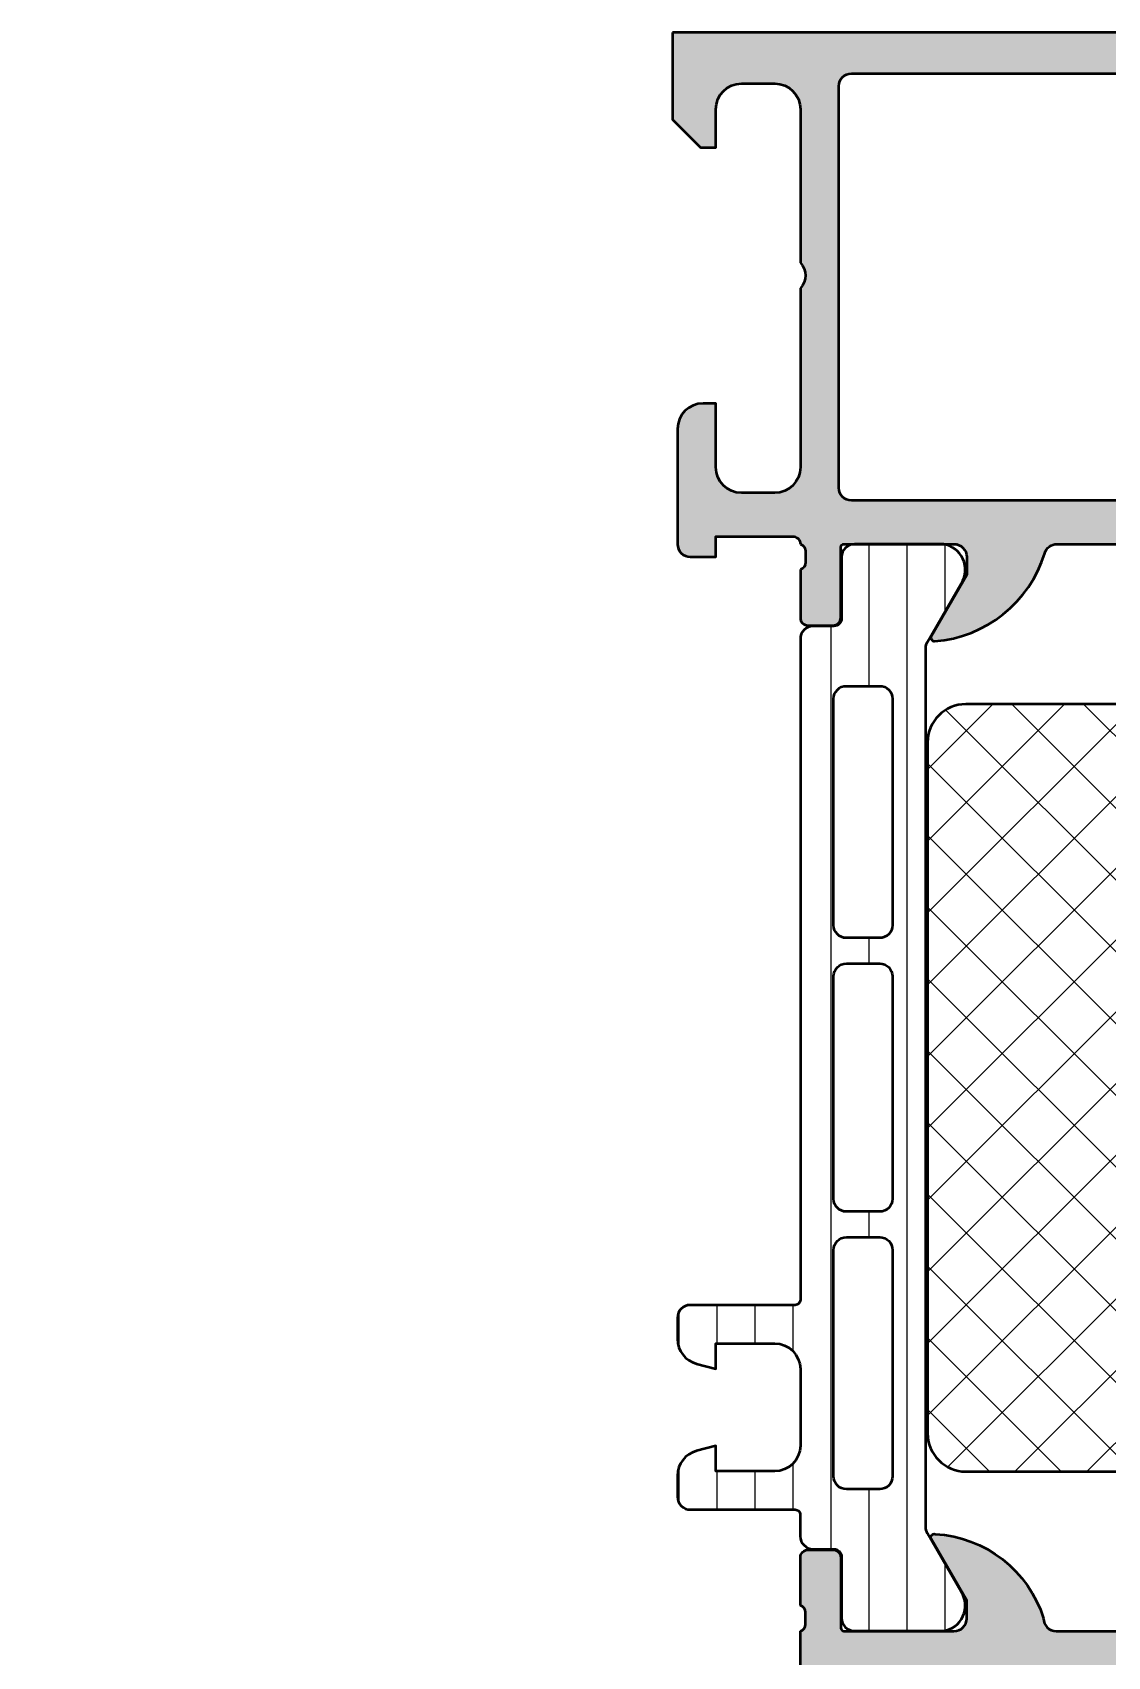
# Model space of a CAD drawing. Extents: x 0 to 84, y -25 to 75.
# Drawn here: x 0 to 42, y 11.5 to 75 of the extents above; entities that cross this region are included whole.
import ezdxf

# ---------------------------------------------------------------- set-up
doc = ezdxf.new("R2010")
doc.units = 0
for name, color, linetype, lineweight in [('0S-Alu contour', 7, 'Continuous', 50), ('0S-Alu hatch', 252, 'Continuous', 25), ('0S-Plastic contour', 254, 'Continuous', 50), ('0S-Plastic hatch', 253, 'Continuous', 25), ('0S-PT contour', 91, 'Continuous', 50), ('0S-PT hatch', 103, 'Continuous', 25)]:
    doc.layers.add(name, color=color, linetype=linetype, lineweight=lineweight)

# ---------------------------------------------------------------- blocks, each defined once
blk = doc.blocks.new('346300__7FA62958_D524_4374_A37F_50BD3472E245_')
at = {"layer": '0S-Alu hatch'}
h = blk.add_hatch(color=256, dxfattribs=at)
edge = h.paths.add_edge_path()
edge.add_line((25, 1.599998474121093), (31.05703544616698, 1.946113586425781))
edge.add_arc((31.00000742106394, 2.944476820800796), 0.999990671655936, 273.2692693520097, 360.0006706298243)
edge.add_line((31.99999809265138, 2.944488525390108), (31.99999809265137, 10.09999847412109))
edge.add_arc((31.50000096528315, 10.10000134675287), 0.499997127376477, 359.9996708184944, 450.0003291812448)
edge.add_line((31.49999809265137, 10.59999847412109), (30.49999809265139, 10.59999847412109))
edge.add_ellipse((30.49999522001959, 11.0999956014893), major_axis=(-0.4999971273764646, 0), ratio=1, start_angle=-0.0003291815056059022, end_angle=90.00032918124731, ccw=False)
edge.add_line((29.99999809265137, 11.09999847412336), (29.99999809265137, 12.50000000000001))
edge.add_arc((29.92116164610833, 12.76752059199312), 0.2788950563274307, 286.4198764194924, 361.1645893740976)
edge.add_line((30.19999909265138, 12.7731889999915), (30.19999909265138, 13.2267829999915))
edge.add_arc((29.92113099700821, 13.23244365946856), 0.2789255417371494, 358.8371299271131, 433.575405444645)
edge.add_line((29.99999809265137, 13.4999869999915), (29.99999809265137, 15.37999800000001))
edge.add_ellipse((30.29999809265138, 15.37999800000001), major_axis=(-0.3000000000000007, 0), ratio=1, start_angle=270.0000000000007, end_angle=360, ccw=False)
edge.add_line((30.29999809265137, 15.67999800000001), (31.27997241169416, 15.67999800000001))
edge.add_ellipse((31.27997241169416, 15.37999800000001), major_axis=(-0.3000000000000043, 0), ratio=1, start_angle=180, end_angle=270, ccw=False)
edge.add_line((31.57997241169417, 15.37999800000001), (31.57997241169417, 12.61986284450358))
edge.add_arc((31.69997241169417, 12.61986284450359), 0.1200000000000091, 180, 270.0000993483013)
edge.add_line((31.69997261976877, 12.49986284450376), (35.99984741210938, 12.49987030029297))
edge.add_arc((35.99986029436304, 12.99985741790094), 0.499987117773931, 269.9985237644352, 360.0006019649143)
edge.add_line((36.49984741210938, 12.99986267090046), (36.49984741210938, 13.69986724853515))
edge.add_line((36.49984741210938, 13.69986724853515), (35.11160278320312, 16.10438537597656))
edge.add_ellipse((35.23253766433647, 16.16472934732132), major_axis=(-0.1351541355356715, 0), ratio=1, start_angle=-106.38370332377059, end_angle=26.5182348814929, ccw=False)
edge.add_ellipse((35.02192772587187, 11.61332741080377), major_axis=(-4.687671692939543, 0), ratio=1, start_angle=197.2046143177187, end_angle=266.95839869546677, ccw=False)
edge.add_arc((39.99984759975036, 12.99987048793393), 0.5000001876409959, 180.000021497471, 269.999978497935)
edge.add_line((39.99984741210937, 12.49987030029297), (44.0001335144043, 12.49987030029297))
edge.add_arc((44.00013332676331, 12.99987048793396), 0.5000001876410348, 270.0000215020649, 360.0000214974711)
edge.add_ellipse((49.07906077526134, 11.48366365878595), major_axis=(-4.823428093986504, 0), ratio=1, start_angle=274.15808847051466, end_angle=341.67889218875473, ccw=False)
edge.add_ellipse((48.76452811374478, 16.1622890737008), major_axis=(-0.1367174752311608, 0), ratio=1, start_angle=154.9424651420083, end_angle=284.92300330027024, ccw=False)
edge.add_line((48.88837814331055, 16.10438537597656), (47.50013351440429, 13.69986724853517))
edge.add_line((47.50013351440429, 13.69986724853517), (47.5001335144043, 12.99986267089843))
edge.add_arc((48.00012063215064, 12.99985741790094), 0.4999871177739308, 179.9993980350857, 270.0014762355656)
edge.add_line((48.0001335144043, 12.49987030029297), (52.30000639939619, 12.49986284450383))
edge.add_arc((52.30000660747087, 12.61986284450365), 0.1199999999999974, 269.9999006516546, 360)
edge.add_line((52.42000660747088, 12.61986284450365), (52.42000660747088, 15.37999800000001))
edge.add_ellipse((52.72000660747087, 15.37999800000003), major_axis=(-0.29999999999999, 0), ratio=1, start_angle=269.99999999999864, end_angle=360, ccw=False)
edge.add_line((52.72000660747088, 15.67999800000002), (53.69998092651367, 15.67999800000002))
edge.add_ellipse((53.69998092651368, 15.37999800000002), major_axis=(-0.2999999999999971, 0), ratio=1, start_angle=180, end_angle=270.00000000000136, ccw=False)
edge.add_line((53.99998092651367, 15.37999800000002), (53.99998092651367, 13.49998699999152))
edge.add_arc((54.07884802215684, 13.23244365946858), 0.2789255417371506, 106.4245945553548, 181.1628700728874)
edge.add_line((53.79997992651367, 13.22678299999151), (53.79997992651366, 12.7731889999915))
edge.add_arc((54.0788173730567, 12.76752059199313), 0.278895056327427, 178.835410625904, 253.5801235805105)
edge.add_line((53.99998092651367, 12.50000000000001), (53.99998092651367, 11.09999847412109))
edge.add_ellipse((53.49998379914547, 11.0999956014893), major_axis=(-0.4999971273764557, 0), ratio=1, start_angle=89.99967081875269, end_angle=180.0003291815056, ccw=False)
edge.add_line((53.49998092651367, 10.59999847412109), (52.49998092651368, 10.59999847412109))
edge.add_arc((52.49997805388187, 10.10000134675289), 0.4999971273764486, 89.9996708187519, 180.0003291815056)
edge.add_line((51.99998092651368, 10.09999847411884), (51.99998092651366, 2.944488525390646))
edge.add_arc((52.99997159810111, 2.944476820800799), 0.999990671655942, 179.9993293701756, 266.73073064799)
edge.add_line((52.94294357299805, 1.946113586425781), (58.99997711181643, 1.599998474121093))
edge.add_line((58.99997711181643, 1.599998474121093), (74.89997863769533, 1.599998474121097))
edge.add_arc((74.89998227705198, 2.099994834764453), 0.4999963606565962, 269.9995829574122, 360.0004170428646)
edge.add_line((75.39997863769533, 2.099998474123518), (75.39997863769531, 3.300003051757812))
edge.add_arc((74.89997589682771, 3.300000310890211), 0.5000027408751132, 0.0003140784807261, 89.99968592143028)
edge.add_line((74.89997863769531, 3.800003051757812), (74.39997863769534, 3.800003051757808))
edge.add_ellipse((74.39996575611913, 4.299990170181622), major_axis=(-0.4999871185897532, 0), ratio=1, start_angle=-0.0014761578452748836, end_angle=90.00147615793088, ccw=False)
edge.add_line((73.89997863769531, 4.300003051757101), (73.89997863769533, 4.499999999999982))
edge.add_ellipse((74.39996483771063, 4.500013799984698), major_axis=(-0.499986200205745, 0), ratio=1, start_angle=-90.00158140540441, end_angle=0.0015814054485190354, ccw=False)
edge.add_line((74.3999786376953, 5), (77.19999694824219, 4.999999999999996))
edge.add_ellipse((77.19994821246819, 4.499951264226001), major_axis=(-0.5000487381489394, 0), ratio=1, start_angle=180.005584163955, end_angle=269.9944158359916, ccw=False)
edge.add_line((77.69999694824217, 4.499999999999544), (77.69999694824217, 4))
edge.add_line((77.69999694824217, 4), (76.69999694824219, 4))
edge.add_line((76.69999694824219, 4), (76.6999969482422, 2.300003051757801))
edge.add_arc((77.69994969853455, 2.299955803026453), 0.9999527514086292, 179.9972927193079, 270.0009587257016)
edge.add_line((77.69996643066406, 1.300003051757812), (81.69999694824217, 1.300003051757816))
edge.add_arc((81.6999537697426, 2.300046230257383), 1.000043179431718, 270.0024738389727, 359.9975261609889)
edge.add_line((82.69999694824219, 2.300003051757146), (82.69999694824219, 4))
edge.add_line((82.69999694824219, 4), (81.69999694824217, 4))
edge.add_line((81.69999694824217, 4), (81.69999694824217, 4.499999999999978))
edge.add_ellipse((82.19994617572739, 4.500050770347193), major_axis=(-0.4999492300631073, 0), ratio=1, start_angle=-90.0023212804777, end_angle=0.0058184440998161335, ccw=False)
edge.add_line((82.19996643066409, 5), (83.49998474121092, 4.999999999999996))
edge.add_ellipse((83.49998838056759, 4.500003639356643), major_axis=(-0.4999963606565979, 0), ratio=1, start_angle=179.9995829571355, end_angle=270.0004170425878, ccw=False)
edge.add_line((83.99998474121094, 4.499999999997579), (83.99998474121094, 0.5))
edge.add_ellipse((83.49998838056759, 0.4999963606433561), major_axis=(-0.4999963606565962, 0), ratio=1, start_angle=89.9995829574122, end_angle=180.0004170428646, ccw=False)
edge.add_line((83.49998474121092, 1e-16), (59.5, 0))
edge.add_arc((59.50001072995538, -0.5000107299553825), 0.5000107300705141, 90.0012295359299, 179.9987704642715)
edge.add_line((59, -0.5000000000017554), (58.99999999999999, -23.5))
edge.add_ellipse((57.49999090997715, -23.49999090997717), major_axis=(-1.500009090050378, 0), ratio=1, start_angle=90.00034721119249, end_angle=179.9996527890366, ccw=False)
edge.add_line((57.5, -25), (26.49999046325684, -25))
edge.add_ellipse((26.49999517189368, -23.49999529136316), major_axis=(-1.50000470864423, 0), ratio=1, start_angle=0.00017985264179287697, end_angle=89.99982014388581, ccw=False)
edge.add_line((24.99999046325684, -23.49999999996215), (24.99999046325684, -0.5))
edge.add_arc((24.49997720920579, -0.500013254051048), 0.5000132542267134, 0.0015187622906835, 89.99848123788686)
edge.add_line((24.49999046325684, 0), (0.5000000000000071, 0))
edge.add_ellipse((0.4999963606433598, 0.4999963606433597), major_axis=(-0.4999963606566047, 0), ratio=1, start_angle=-0.000417042864683026, end_angle=90.00041704258763, ccw=False)
edge.add_line((1e-16, 0.5000000000024247), (-4e-16, 4.499999999999992))
edge.add_ellipse((0.4999963606433602, 4.500003639356639), major_axis=(-0.4999963606566056, 0), ratio=1, start_angle=-90.00041704258678, end_angle=0.00041704286462618256, ccw=False)
edge.add_line((0.5000000000000009, 5), (1.800018310546875, 5))
edge.add_ellipse((1.800038565483559, 4.500050770347223), major_axis=(-0.499949230063081, 0), ratio=1, start_angle=179.9941815559629, end_angle=270.0023212804757, ccw=False)
edge.add_line((2.29998779296875, 4.500000000000153), (2.29998779296875, 4))
edge.add_line((2.29998779296875, 4), (1.29998779296875, 4))
edge.add_line((1.29998779296875, 4), (1.29998779296875, 2.300003051757812))
edge.add_arc((2.300030971468325, 2.300046230257388), 1.000043179431727, 180.002473839011, 269.9975261610268)
edge.add_line((2.29998779296875, 1.300003051757812), (6.300018310546876, 1.300003051757812))
edge.add_arc((6.300035042676396, 2.299955803026451), 0.999952751408627, 269.9990412742977, 360.0027072808267)
edge.add_line((7.29998779296875, 2.300003051758094), (7.29998779296875, 4))
edge.add_line((7.29998779296875, 4), (6.29998779296875, 4))
edge.add_line((6.29998779296875, 4), (6.29998779296875, 4.5))
edge.add_ellipse((6.800036528742741, 4.499951264226007), major_axis=(-0.5000487381489358, 0), ratio=1, start_angle=270.00558416400736, end_angle=359.99441583604505, ccw=False)
edge.add_line((6.799987792968749, 5), (9.600006103515621, 5))
edge.add_ellipse((9.600019903500325, 4.5000137999847), major_axis=(-0.4999862002057441, 0), ratio=1, start_angle=179.9984185945516, end_angle=270.00158140540805, ccw=False)
edge.add_line((10.10000610351562, 4.499999999999644), (10.10000610351562, 4.300003051757812))
edge.add_ellipse((9.600018985091808, 4.299990170181627), major_axis=(-0.499987118589755, 0), ratio=1, start_angle=89.99852384207207, end_angle=180.0014761580921, ccw=False)
edge.add_line((9.600006103515623, 3.800003051757812), (9.100006103515623, 3.800003051757812))
edge.add_arc((9.100008844383234, 3.300000310890202), 0.5000027408751234, 90.00031407857095, 179.9996859215192)
edge.add_line((8.600006103515623, 3.300003051757026), (8.600006103515623, 2.099998474121097))
edge.add_arc((9.100002464158983, 2.099994834764454), 0.4999963606566059, 179.9995829571354, 270.0004170425866)
edge.add_line((9.100006103515623, 1.599998474121093), (25, 1.599998474121093))
edge = h.paths.add_edge_path()
edge.add_arc((33.89999102385258, 10.29999829499505), 0.4999971273764805, 89.99967081875272, 180.0003291815056)
edge.add_line((33.39999389648435, 10.299995422361), (33.39999389648436, 2.100006103515621))
edge.add_arc((33.89999102385257, 2.100003230883837), 0.4999971273764628, 179.9996708184944, 270.0003291812481)
edge.add_line((33.89999389648437, 1.600006103515626), (50.0999870300293, 1.600006103515625))
edge.add_arc((50.09998990266108, 2.100003230883835), 0.4999971273764623, 269.9996708187535, 360.0003291815056)
edge.add_line((50.59998703002929, 2.100006103517885), (50.59998703002929, 10.29999542236328))
edge.add_arc((50.09998990266111, 10.29999829499508), 0.4999971273764415, 359.9996708184944, 450.0003291812464)
edge.add_line((50.09998703002931, 10.79999542236327), (33.89999389648437, 10.79999542236328))
edge = h.paths.add_edge_path()
edge.add_line((26.99999046325684, -0.4999999701976777), (26.99999046325684, -21.5))
edge.add_arc((27.49999193556749, -21.49999852768934), 0.5000014723128146, 180.0001687148321, 269.9998312861236)
edge.add_line((27.49999046325684, -21.99999999999999), (56.49999999999998, -22))
edge.add_arc((56.49998418554194, -21.49998418554194), 0.5000158147081488, 270.0018121460857, 359.9981878538209)
edge.add_line((56.99999999999999, -21.5000000000008), (57, -0.5000000000000036))
edge.add_arc((56.4999580078819, -0.5000419921181023), 0.5000419938812892, 0.0048115382486798, 89.99518846182569)
edge.add_line((56.49999999999999, -3.1e-15), (27.49999046325684, 0))
edge.add_arc((27.5000168180865, -0.5000263548312325), 0.5000263555257729, 90.00301988183897, 179.9969767031306)
at = {"layer": '0S-Alu contour', "color": 7}
for points in [[(36.49984741210938, 12.99986267090046), (36.49984741210938, 13.69986724853515), (35.11160278320312, 16.10438537597656)], [(48.88837814331055, 16.10438537597656), (47.50013351440429, 13.69986724853517), (47.5001335144043, 12.99986267089843)], [(29.99999809265137, 13.4999869999915), (29.99999809265137, 15.37999800000001)], [(30.29999809265137, 15.67999800000001), (31.27997241169416, 15.67999800000001)], [(31.57997241169417, 15.37999800000001), (31.57997241169417, 12.61986284450358)], [(52.42000660747088, 12.61986284450365), (52.42000660747088, 15.37999800000001)], [(52.72000660747088, 15.67999800000002), (53.69998092651367, 15.67999800000002)], [(53.99998092651367, 15.37999800000002), (53.99998092651367, 13.49998699999152)], [(30.19999909265138, 12.7731889999915), (30.19999909265138, 13.2267829999915)], [(53.79997992651367, 13.22678299999151), (53.79997992651366, 12.7731889999915)], [(29.99999809265137, 11.09999847412336), (29.99999809265137, 12.50000000000001)], [(31.69997261976877, 12.49986284450376), (35.99984741210938, 12.49987030029297)], [(39.99984741210937, 12.49987030029297), (44.0001335144043, 12.49987030029297)], [(48.0001335144043, 12.49987030029297), (52.30000639939619, 12.49986284450383)], [(53.99998092651367, 12.50000000000001), (53.99998092651367, 11.09999847412109)], [(50.09998703002931, 10.79999542236327), (33.89999389648437, 10.79999542236328)], [(31.49999809265137, 10.59999847412109), (30.49999809265139, 10.59999847412109)], [(33.39999389648435, 10.299995422361), (33.39999389648436, 2.100006103515621)], [(50.59998703002929, 2.100006103517885), (50.59998703002929, 10.29999542236328)], [(53.49998092651367, 10.59999847412109), (52.49998092651368, 10.59999847412109)], [(31.99999809265138, 2.944488525390108), (31.99999809265137, 10.09999847412109)], [(51.99998092651368, 10.09999847411884), (51.99998092651366, 2.944488525390646)], [(1e-16, 0.5000000000024247), (-4e-16, 4.499999999999992)], [(0.5000000000000009, 5), (1.800018310546875, 5)], [(2.29998779296875, 4.500000000000153), (2.29998779296875, 4), (1.29998779296875, 4), (1.29998779296875, 2.300003051757812)], [(7.29998779296875, 2.300003051758094), (7.29998779296875, 4), (6.29998779296875, 4), (6.29998779296875, 4.5)], [(6.799987792968749, 5), (9.600006103515621, 5)], [(10.10000610351562, 4.499999999999644), (10.10000610351562, 4.300003051757812)], [(73.89997863769531, 4.300003051757101), (73.89997863769533, 4.499999999999982)], [(74.3999786376953, 5), (77.19999694824219, 4.999999999999996)], [(77.69999694824217, 4.499999999999544), (77.69999694824217, 4), (76.69999694824219, 4), (76.6999969482422, 2.300003051757801)], [(82.69999694824219, 2.300003051757146), (82.69999694824219, 4), (81.69999694824217, 4), (81.69999694824217, 4.499999999999978)], [(82.19996643066409, 5), (83.49998474121092, 4.999999999999996)], [(83.99998474121094, 4.499999999997579), (83.99998474121094, 0.5)], [(8.600006103515623, 3.300003051757026), (8.600006103515623, 2.099998474121097)], [(9.600006103515623, 3.800003051757812), (9.100006103515623, 3.800003051757812)], [(74.89997863769531, 3.800003051757812), (74.39997863769534, 3.800003051757808)], [(75.39997863769533, 2.099998474123518), (75.39997863769531, 3.300003051757812)], [(25, 1.599998474121093), (31.05703544616698, 1.946113586425781)], [(52.94294357299805, 1.946113586425781), (58.99997711181643, 1.599998474121093), (74.89997863769533, 1.599998474121097)], [(2.29998779296875, 1.300003051757812), (6.300018310546876, 1.300003051757812)], [(9.100006103515623, 1.599998474121093), (25, 1.599998474121093)], [(33.89999389648437, 1.600006103515626), (50.0999870300293, 1.600006103515625)], [(77.69996643066406, 1.300003051757812), (81.69999694824217, 1.300003051757816)], [(24.49999046325684, 0), (0.5000000000000071, 0)], [(56.49999999999999, -3.1e-15), (27.49999046325684, 0)], [(83.49998474121092, 1e-16), (59.5, 0)], [(24.99999046325684, -23.49999999996215), (24.99999046325684, -0.5)], [(26.99999046325684, -0.4999999701976777), (26.99999046325684, -21.5)], [(56.99999999999999, -21.5000000000008), (57, -0.5000000000000036)], [(59, -0.5000000000017554), (58.99999999999999, -23.5)], [(27.49999046325684, -21.99999999999999), (56.49999999999998, -22)], [(57.5, -25), (26.49999046325684, -25)]]:
    blk.add_lwpolyline(points, dxfattribs=at)
at = {"layer": '0S-Alu contour', "color": 7, "extrusion": (0, 0, -1)}
for centre, radius, start, end in [((-35.23253766433647, 16.16472934732132), 0.1351541355356715, 333.4817651185071, 106.3837033237706), ((-35.02192772587187, 11.61332741080377), 4.687671692939543, 93.04160130453324, 162.7953856822813), ((-49.07906077526134, 11.48366365878595), 4.823428093986504, 18.32110781124525, 85.84191152948536), ((-48.76452811374478, 16.1622890737008), 0.1367174752311608, 75.07699669972973, 205.0575348579917), ((-30.29999809265138, 15.37999800000001), 0.3000000000000007, 0, 89.99999999999935), ((-31.27997241169416, 15.37999800000001), 0.3000000000000043, 90, 180), ((-52.72000660747087, 15.37999800000003), 0.29999999999999, 0, 90.00000000000136), ((-53.69998092651368, 15.37999800000002), 0.2999999999999971, 89.99999999999864, 180), ((-30.49999522001959, 11.0999956014893), 0.4999971273764646, 269.9996708187527, 0.0003291815055843), ((-53.49998379914547, 11.0999956014893), 0.4999971273764557, 179.9996708184944, 270.0003291812473), ((-0.4999963606433602, 4.500003639356639), 0.4999963606566056, 359.9995829571354, 90.00041704258685), ((-1.800038565483559, 4.500050770347223), 0.499949230063081, 89.9976787195243, 180.0058184440372), ((-6.800036528742741, 4.499951264226007), 0.5000487381489358, 0.0055841639549441, 89.99441583599265), ((-9.600019903500325, 4.5000137999847), 0.4999862002057441, 89.99841859459197, 180.0015814054484), ((-74.39996483771063, 4.500013799984698), 0.499986200205745, 359.9984185945515, 90.00158140540438), ((-77.19994821246819, 4.499951264226001), 0.5000487381489394, 90.00558416400837, 179.994415836045), ((-82.19994617572739, 4.500050770347193), 0.4999492300631073, 359.9941815559002, 90.00232128047764), ((-83.49998838056759, 4.500003639356643), 0.4999963606565979, 89.99958295741222, 180.0004170428646), ((-9.600018985091808, 4.299990170181627), 0.499987118589755, 179.9985238419079, 270.0014761579279), ((-74.39996575611913, 4.299990170181622), 0.4999871185897532, 269.9985238420691, 0.0014761578452432), ((-0.4999963606433598, 0.4999963606433597), 0.4999963606566047, 269.9995829574124, 0.0004170428646345), ((-83.49998838056759, 0.4999963606433561), 0.4999963606565962, 179.9995829571354, 270.0004170425878), ((-26.49999517189368, -23.49999529136316), 1.50000470864423, 270.0001798561142, 359.9998201473582), ((-57.49999090997715, -23.49999090997717), 1.500009090050378, 180.0003472109635, 269.9996527888075)]:
    blk.add_arc(centre, radius, start, end, dxfattribs=at)
at = {"layer": '0S-Alu contour', "color": 7}
for centre, radius, start, end in [((29.92113099700821, 13.23244365946856), 0.2789255417371494, 358.8371299271131, 73.57540544464504), ((54.07884802215684, 13.23244365946858), 0.2789255417371506, 106.4245945553548, 181.1628700728874), ((29.92116164610833, 12.76752059199312), 0.2788950563274307, 286.4198764194924, 1.16458937409755), ((35.99986029436304, 12.99985741790094), 0.499987117773931, 269.9985237644352, 0.0006019649143335), ((39.99984759975036, 12.99987048793393), 0.5000001876409959, 180.000021497471, 269.999978497935), ((44.00013332676331, 12.99987048793396), 0.5000001876410348, 270.0000215020649, 2.14974711152e-05), ((48.00012063215064, 12.99985741790094), 0.4999871177739308, 179.9993980350857, 270.0014762355656), ((54.0788173730567, 12.76752059199313), 0.278895056327427, 178.835410625904, 253.5801235805105), ((31.69997241169417, 12.61986284450359), 0.1200000000000091, 180, 270.0000993483013), ((52.30000660747087, 12.61986284450365), 0.1199999999999974, 269.9999006516546, 0), ((33.89999102385258, 10.29999829499505), 0.4999971273764805, 89.99967081875272, 180.0003291815056), ((50.09998990266111, 10.29999829499508), 0.4999971273764415, 359.9996708184944, 90.00032918124649), ((31.50000096528315, 10.10000134675287), 0.499997127376477, 359.9996708184944, 90.00032918124487), ((52.49997805388187, 10.10000134675289), 0.4999971273764486, 89.9996708187519, 180.0003291815056), ((9.100008844383234, 3.300000310890202), 0.5000027408751234, 90.00031407857095, 179.9996859215192), ((74.89997589682771, 3.300000310890211), 0.5000027408751132, 0.0003140784807261, 89.99968592143028), ((31.00000742106394, 2.944476820800796), 0.999990671655936, 273.2692693520097, 0.000670629824406), ((52.99997159810111, 2.944476820800799), 0.999990671655942, 179.9993293701756, 266.73073064799), ((2.300030971468325, 2.300046230257388), 1.000043179431727, 180.002473839011, 269.9975261610268), ((6.300035042676396, 2.299955803026451), 0.999952751408627, 269.9990412742977, 0.0027072808266599), ((9.100002464158983, 2.099994834764454), 0.4999963606566059, 179.9995829571354, 270.0004170425866), ((33.89999102385257, 2.100003230883837), 0.4999971273764628, 179.9996708184944, 270.0003291812481), ((50.09998990266108, 2.100003230883835), 0.4999971273764623, 269.9996708187535, 0.0003291815055843), ((74.89998227705198, 2.099994834764453), 0.4999963606565962, 269.9995829574122, 0.0004170428646345), ((77.69994969853455, 2.299955803026453), 0.9999527514086292, 179.9972927193079, 270.0009587257016), ((81.6999537697426, 2.300046230257383), 1.000043179431718, 270.0024738389727, 359.9975261609889), ((24.49997720920579, -0.500013254051048), 0.5000132542267134, 0.0015187622906835, 89.99848123788686), ((27.5000168180865, -0.5000263548312325), 0.5000263555257729, 90.00301988183897, 179.9969767031306), ((59.50001072995538, -0.5000107299553825), 0.5000107300705141, 90.0012295359299, 179.9987704642715), ((56.4999580078819, -0.5000419921181023), 0.5000419938812892, 0.0048115382486798, 89.99518846182569), ((27.49999193556749, -21.49999852768934), 0.5000014723128146, 180.0001687148321, 269.9998312861236), ((56.49998418554194, -21.49998418554194), 0.5000158147081488, 270.0018121460857, 359.9981878538209)]:
    blk.add_arc(centre, radius, start, end, dxfattribs=at)
blk = doc.blocks.new('368650__482125AE_450A_4464_9E43_39734FA2B85A_')
at = {"layer": '0S-PT hatch'}
h = blk.add_hatch(dxfattribs=at)
h.set_pattern_fill('ANSI37', color=256, scale=0.625, angle=90, style=0)
h.set_pattern_definition([(135, (0, 0), (-1.403165018917055, -1.403165018917055), []), (225, (0, 0), (1.403165018917055, -1.403165018917055), [])])
edge = h.paths.add_edge_path()
edge.add_arc((36.46787074358281, 47.24119923258275), 1.500000000000014, 90.00000000000055, 180)
edge.add_line((34.9678707435828, 47.24119923258275), (34.96787074358282, 20.24119923258277))
edge.add_arc((36.46787074358282, 20.24119923258278), 1.500000000000003, 180, 269.9999999999997)
edge.add_line((36.46787074358281, 18.74119923258277), (47.46787074358281, 18.74119923258277))
edge.add_arc((47.46787074358279, 20.24119923258281), 1.500000000000014, 270.0000000000005, 360)
edge.add_line((48.96787074358281, 20.24119923258281), (48.9678707435828, 47.24119923258277))
edge.add_arc((47.46787074358281, 47.24119923258277), 1.499999999999992, 0, 90.00000000000055)
edge.add_line((47.46787074358279, 48.74119923258277), (36.4678707435828, 48.74119923258277))
at = {"layer": '0S-PT contour', "color": 7}
for points in [[(47.46787074358279, 48.74119923258277), (36.4678707435828, 48.74119923258277)], [(34.9678707435828, 47.24119923258275), (34.96787074358282, 20.24119923258277)], [(48.96787074358281, 20.24119923258281), (48.9678707435828, 47.24119923258277)], [(36.46787074358281, 18.74119923258277), (47.46787074358281, 18.74119923258277)]]:
    blk.add_lwpolyline(points, dxfattribs=at)
for centre, radius, start, end in [((36.46787074358281, 47.24119923258275), 1.500000000000014, 90.00000000000055, 180), ((47.46787074358281, 47.24119923258277), 1.499999999999992, 0, 90.00000000000055), ((36.46787074358282, 20.24119923258278), 1.500000000000003, 180, 269.9999999999997), ((47.46787074358279, 20.24119923258281), 1.500000000000014, 270.0000000000005, 0)]:
    blk.add_arc(centre, radius, start, end, dxfattribs=at)
blk = doc.blocks.new('284029__8EA6F34C_4F5A_4AE5_AFCA_D7ED50C15068___89113742_2728_4573_9D88_A58751D39B60_')
at = {"layer": '0S-Plastic hatch'}
h = blk.add_hatch(dxfattribs=at)
h.set_pattern_fill('ANSI31', color=256, scale=0.4680000000000001, angle=45, style=0)
h.set_pattern_definition([(90, (0, 0), (-1.4859, 0), [])])
edge = h.paths.add_edge_path()
edge.add_line((29.99999811520168, 51.29262339113942), (29.99997519364367, 25.45125658158724))
edge.add_ellipse((29.79583632802164, 25.45537538042661), major_axis=(-0.2041804127758874, 0), ratio=1, start_angle=90.48506106572148, end_angle=178.8441310561804, ccw=False)
edge.add_line((29.79756488091691, 25.25120228458335), (25.69756488092863, 25.25120228458335))
edge.add_arc((25.69756488092863, 24.7512022845834), 0.4999999999999467, 90, 180)
edge.add_line((25.19756488092868, 24.7512022845834), (25.19756488092869, 23.92045306119573))
edge.add_arc((26.19756488092876, 23.92045306119576), 1.000000000000066, 180, 254.9999999989172)
edge.add_line((25.93874583580797, 22.95452723491152), (26.69756488092863, 22.75120228458334))
edge.add_line((26.69756488092863, 22.75120228458334), (26.69756488092863, 23.75120228458335))
edge.add_line((26.69756488092863, 23.75120228458335), (28.99756488091704, 23.75120228458334))
edge.add_ellipse((28.99585584707597, 22.74707631190576), major_axis=(-1.004127427074065, 0), ratio=1, start_angle=180.229859678484, end_angle=269.90248202491557, ccw=False)
edge.add_line((29.99997519364367, 22.75110466775286), (29.99997519364367, 19.7512263136092))
edge.add_ellipse((28.99585563519578, 19.75532876878497), major_axis=(-1.00412793895801, 0), ratio=1, start_angle=90.09753001532039, end_angle=179.7659122786875, ccw=False)
edge.add_line((28.99756488091698, 18.75120228458334), (26.69756488092863, 18.75120228458334))
edge.add_line((26.69756488092863, 18.75120228458334), (26.69756488092851, 19.75120228458328))
edge.add_line((26.69756488092851, 19.75120228458328), (25.93874583580795, 19.54787733422503))
edge.add_arc((26.19756488092854, 18.58195150794137), 0.9999999999994578, 105.0000000010805, 180)
edge.add_line((25.19756488092909, 18.58195150794137), (25.19756488092863, 17.75120228458334))
edge.add_arc((25.69756488092863, 17.75120228458334), 0.5000000000000027, 180, 270.0000000000004)
edge.add_line((25.69756488092864, 17.25120228458334), (29.797564880917, 17.25120228458334))
edge.add_ellipse((29.797564880917, 17.05120228458335), major_axis=(-0.1999999999999851, 0), ratio=1, start_angle=180, end_angle=270.000000000001, ccw=False)
edge.add_line((29.99756488091699, 17.05120228458335), (29.99888542590693, 16.21013003945547))
edge.add_arc((30.4988827465727, 16.21010925025276), 0.4999973210979717, 179.9976177199981, 269.9982316841403)
edge.add_line((30.4988673151884, 15.71011192939292), (31.3091986480033, 15.71008330297471))
edge.add_ellipse((31.30918778176899, 15.41008330317151), major_axis=(-0.2999999999999934, 0), ratio=1, start_angle=179.9979247021016, end_angle=269.9979247021146, ccw=False)
edge.add_line((31.60918778157219, 15.41007243693712), (31.6087689013594, 13.01007406759869))
edge.add_arc((32.1087648783744, 13.01005331772879), 0.4999959774455613, 179.9976222209284, 269.9982271833)
edge.add_line((32.10874940775465, 12.51005734052257), (35.58529090356049, 12.50993069305847))
edge.add_arc((35.44301610664628, 13.49975392173489), 0.9999960709244808, 278.1795327540131, 392.724940801954)
edge.add_line((36.28428833730506, 14.04035837582938), (34.96590133951801, 16.32406297708447))
edge.add_ellipse((35.39892311115876, 16.57404726716126), major_axis=(-0.5000000000000883, 0), ratio=1, start_angle=-0.002015393048509395, end_angle=29.997921301458007, ccw=False)
edge.add_line((34.898923111468, 16.57406485478346), (34.90000942389907, 50.92833361038247))
edge.add_ellipse((35.40000942355189, 50.92831497722328), major_axis=(-0.5000000000000164, 0), ratio=1, start_angle=329.99792810276983, end_angle=359.9978647972848, ccw=False)
edge.add_line((34.96700576229988, 51.17833063541766), (36.28555819175629, 53.46193972466704))
edge.add_arc((35.44432512553604, 54.00260512041756), 0.99999607092448, 327.2709086022734, 441.8163166502147)
edge.add_line((35.58667162641781, 54.99241803988827), (32.11013013061199, 54.99254468735235))
edge.add_arc((32.11010938074208, 54.49254871033732), 0.499995977445583, 89.9976222209271, 179.9982271832751)
edge.add_line((31.61011340353584, 54.4925641809573), (31.61035842411666, 52.09256578757161))
edge.add_ellipse((31.31035842431344, 52.09257665380593), major_axis=(-0.3000000000000041, 0), ratio=1, start_angle=89.99792470211662, end_angle=179.9979247021016, ccw=False)
edge.add_line((31.31034755807914, 51.79257665400271), (30.50001622526421, 51.79260528042092))
edge.add_arc((30.49999543606153, 51.29260795975513), 0.4999973210979748, 89.99761772008878, 179.9982316841069)
edge = h.paths.add_edge_path()
edge.add_line((31.29944681377535, 40.10119603922466), (31.29944681377536, 48.95118993570892))
edge.add_ellipse((31.79944681586299, 48.95118993389079), major_axis=(-0.5000000020876287, 0), ratio=1, start_angle=269.9981008973825, end_angle=360, ccw=False)
edge.add_line((31.79946338865981, 49.45118993570376), (33.09945749492771, 49.45118993570376))
edge.add_ellipse((33.09946113428433, 48.9511935750604), major_axis=(-0.4999963606566095, 0), ratio=1, start_angle=179.9995829571355, end_angle=270.00041704258535, ccw=False)
edge.add_line((33.5994574949277, 48.95118993570133), (33.5994574949277, 40.10119603922177))
edge.add_ellipse((33.09946113428444, 40.10119239986271), major_axis=(-0.4999963606565073, 0), ratio=1, start_angle=89.99958295740407, end_angle=180.0004170428646, ccw=False)
edge.add_line((33.09945749492772, 39.60119603921945), (31.79946338861498, 39.60119603921946))
edge.add_ellipse((31.79944681593266, 40.10119604110211), major_axis=(-0.5000000021573054, 0), ratio=1, start_angle=0, end_angle=90.00189908949642, ccw=False)
edge = h.paths.add_edge_path()
edge.add_line((31.29944681378574, 29.40118993640743), (31.29944681378572, 38.10119603992312))
edge.add_ellipse((31.79944681378573, 38.10119603991791), major_axis=(-0.5000000000000071, 0), ratio=1, start_angle=269.99999999880635, end_angle=360, ccw=False)
edge.add_line((31.79944681379615, 38.60119603991792), (33.09945749494847, 38.60119603991791))
edge.add_ellipse((33.09945749493807, 38.1011960399179), major_axis=(-0.5000000000000134, 0), ratio=1, start_angle=180, end_angle=269.999999998808, ccw=False)
edge.add_line((33.59945749493809, 38.1011960399179), (33.59945749493808, 29.40118993640223))
edge.add_ellipse((33.09945749493809, 29.40118993640223), major_axis=(-0.4999999999999929, 0), ratio=1, start_angle=90.0000000000008, end_angle=180, ccw=False)
edge.add_line((33.0994574949381, 28.90118993640223), (31.79944681378574, 28.90118993640223))
edge.add_ellipse((31.79944681378574, 29.40118993640223), major_axis=(-0.4999999999999983, 0), ratio=1, start_angle=0, end_angle=90, ccw=False)
edge = h.paths.add_edge_path()
edge.add_line((31.29944681378574, 18.55118078113403), (31.29944681378574, 27.40118993640737))
edge.add_ellipse((31.79944681587336, 27.40118993458927), major_axis=(-0.5000000020876199, 0), ratio=1, start_angle=269.9981008973846, end_angle=360, ccw=False)
edge.add_line((31.79946338867016, 27.90118993640223), (33.09945749493808, 27.90118993640223))
edge.add_ellipse((33.09946113429476, 27.40119357575891), major_axis=(-0.4999963606565686, 0), ratio=1, start_angle=179.9995829571355, end_angle=270.00041704259104, ccw=False)
edge.add_line((33.59945749493808, 27.40118993639984), (33.59945749493808, 18.55121129870697))
edge.add_ellipse((33.09944223614902, 18.55121129870697), major_axis=(-0.5000152587890554, 0), ratio=1, start_angle=89.9999999999992, end_angle=180, ccw=False)
edge.add_line((33.09944223614902, 18.05119603991791), (31.79943155499667, 18.05119603991791))
edge.add_ellipse((31.79943155499667, 18.55118078112884), major_axis=(-0.4999847412109291, 0), ratio=1, start_angle=0, end_angle=90.0000000000004, ccw=False)
at = {"layer": '0S-Alu contour', "color": 7}
for points in [[(31.29944681377535, 40.10119603922466), (31.29944681377536, 48.95118993570892)], [(31.79946338865981, 49.45118993570376), (33.09945749492771, 49.45118993570376)], [(33.5994574949277, 48.95118993570133), (33.5994574949277, 40.10119603922177)], [(33.09945749492772, 39.60119603921945), (31.79946338861498, 39.60119603921946)], [(31.29944681378574, 29.40118993640743), (31.29944681378572, 38.10119603992312)], [(31.79944681379615, 38.60119603991792), (33.09945749494847, 38.60119603991791)], [(33.59945749493809, 38.1011960399179), (33.59945749493808, 29.40118993640223)], [(33.0994574949381, 28.90118993640223), (31.79944681378574, 28.90118993640223)], [(31.29944681378574, 18.55118078113403), (31.29944681378574, 27.40118993640737)], [(31.79946338867016, 27.90118993640223), (33.09945749493808, 27.90118993640223)], [(33.59945749493808, 27.40118993639984), (33.59945749493808, 18.55121129870697)], [(33.09944223614902, 18.05119603991791), (31.79943155499667, 18.05119603991791)]]:
    blk.add_lwpolyline(points, dxfattribs=at)
at = {"layer": '0S-Alu contour', "color": 7, "extrusion": (0, 0, -1)}
for centre, radius, start, end in [((-31.79944681586299, 48.95118993389079), 0.5000000020876287, 0, 90.00189910261747), ((-33.09946113428433, 48.9511935750604), 0.4999963606566095, 89.99958295741467, 180.0004170428646), ((-31.79944681593266, 40.10119604110211), 0.5000000021573054, 269.9981009105036, 0), ((-33.09946113428444, 40.10119239986271), 0.4999963606565073, 179.9995829571354, 270.0004170425959), ((-31.79944681378573, 38.10119603991791), 0.5000000000000071, 0, 90.00000000119365), ((-33.09945749493807, 38.1011960399179), 0.5000000000000134, 90.00000000119202, 180), ((-31.79944681378574, 29.40118993640223), 0.4999999999999983, 270, 0), ((-33.09945749493809, 29.40118993640223), 0.4999999999999929, 180, 269.9999999999992), ((-31.79944681587336, 27.40118993458927), 0.5000000020876199, 0, 90.00189910261543), ((-33.09946113429476, 27.40119357575891), 0.4999963606565686, 89.99958295740896, 180.0004170428646), ((-31.79943155499667, 18.55118078112884), 0.4999847412109291, 269.9999999999996, 0), ((-33.09944223614902, 18.55121129870697), 0.5000152587890554, 180, 270.0000000000008)]:
    blk.add_arc(centre, radius, start, end, dxfattribs=at)
at = {"layer": '0S-Plastic contour', "color": 7}
for points in [[(35.58667162641781, 54.99241803988827), (32.11013013061199, 54.99254468735235)], [(31.61011340353584, 54.4925641809573), (31.61035842411666, 52.09256578757161)], [(34.96700576229988, 51.17833063541766), (36.28555819175629, 53.46193972466704)], [(31.31034755807914, 51.79257665400271), (30.50001622526421, 51.79260528042092)], [(29.99999811520168, 51.29262339113942), (29.99997519364367, 25.45125658158724)], [(34.898923111468, 16.57406485478346), (34.90000942389907, 50.92833361038247)], [(29.79756488091691, 25.25120228458335), (25.69756488092863, 25.25120228458335)], [(25.19756488092868, 24.7512022845834), (25.19756488092869, 23.92045306119573)], [(25.93874583580797, 22.95452723491152), (26.69756488092863, 22.75120228458334), (26.69756488092863, 23.75120228458335), (28.99756488091704, 23.75120228458334)], [(29.99997519364367, 22.75110466775286), (29.99997519364367, 19.7512263136092)], [(28.99756488091698, 18.75120228458334), (26.69756488092863, 18.75120228458334), (26.69756488092851, 19.75120228458328), (25.93874583580795, 19.54787733422503)], [(25.19756488092909, 18.58195150794137), (25.19756488092863, 17.75120228458334)], [(25.69756488092864, 17.25120228458334), (29.797564880917, 17.25120228458334)], [(29.99756488091699, 17.05120228458335), (29.99888542590693, 16.21013003945547)], [(36.28428833730506, 14.04035837582938), (34.96590133951801, 16.32406297708447)], [(30.4988673151884, 15.71011192939292), (31.3091986480033, 15.71008330297471)], [(31.60918778157219, 15.41007243693712), (31.6087689013594, 13.01007406759869)], [(32.10874940775465, 12.51005734052257), (35.58529090356049, 12.50993069305847)]]:
    blk.add_lwpolyline(points, dxfattribs=at)
for centre, radius, start, end in [((32.11010938074208, 54.49254871033732), 0.499995977445583, 89.9976222209271, 179.9982271832751), ((35.44432512553604, 54.00260512041756), 0.99999607092448, 327.2709086022734, 81.81631665021466), ((30.49999543606153, 51.29260795975513), 0.4999973210979748, 89.99761772008878, 179.9982316841069), ((25.69756488092863, 24.7512022845834), 0.4999999999999467, 90, 180), ((26.19756488092876, 23.92045306119576), 1.000000000000066, 180, 254.9999999989172), ((26.19756488092854, 18.58195150794137), 0.9999999999994578, 105.0000000010805, 180), ((25.69756488092863, 17.75120228458334), 0.5000000000000027, 180, 270.0000000000004), ((30.4988827465727, 16.21010925025276), 0.4999973210979717, 179.9976177199981, 269.9982316841403), ((35.44301610664628, 13.49975392173489), 0.9999960709244808, 278.1795327540131, 32.72494080195401), ((32.1087648783744, 13.01005331772879), 0.4999959774455613, 179.9976222209284, 269.9982271833)]:
    blk.add_arc(centre, radius, start, end, dxfattribs=at)
at = {"layer": '0S-Plastic contour', "color": 7, "extrusion": (0, 0, -1)}
for centre, radius, start, end in [((-31.31035842431344, 52.09257665380593), 0.3000000000000041, 180.0020752978985, 270.0020752978834), ((-35.40000942355189, 50.92831497722328), 0.5000000000000164, 0.0021352027151592, 30.00207189723015), ((-29.79583632802164, 25.45537538042661), 0.2041804127758874, 181.1558689438197, 269.5149389342785), ((-28.99585584707597, 22.74707631190576), 1.004127427074065, 90.09751797508441, 179.770140321516), ((-28.99585563519578, 19.75532876878497), 1.00412793895801, 180.2340877213126, 269.9024699846796), ((-29.797564880917, 17.05120228458335), 0.1999999999999851, 89.99999999999898, 180), ((-35.39892311115876, 16.57404726716126), 0.5000000000000883, 330.002078698542, 0.0020153930485069), ((-31.30918778176899, 15.41008330317151), 0.2999999999999934, 90.00207529788545, 180.0020752978985)]:
    blk.add_arc(centre, radius, start, end, dxfattribs=at)
blk = doc.blocks.new('345110__FA78BC30_877C_409E_80BC_1D40DAFBF67C_')
at = {"layer": '0S-Alu hatch'}
h = blk.add_hatch(color=256, dxfattribs=at)
edge = h.paths.add_edge_path()
edge.add_line((25.00000106811058, 75), (25.00000106811058, 71.5999679203087))
edge.add_line((25.00000106811058, 71.5999679203087), (26.09997665404808, 70.49999257278978))
edge.add_line((26.09997665404808, 70.49999257278978), (26.69995223998558, 70.49999257278978))
edge.add_line((26.69995223998558, 70.49999257278978), (26.69995223998558, 72.00045009804307))
edge.add_ellipse((27.70003863926111, 72.00035606868471), major_axis=(-1.000086403695909, 0), ratio=1, start_angle=270.00494988615844, end_angle=359.99461298015063, ccw=False)
edge.add_line((27.69995223998558, 73.00044246864853), (29.00000106811057, 73.00044246864854))
edge.add_ellipse((28.99994625942236, 72.00038766034938), major_axis=(-1.000054809801082, 0), ratio=1, start_angle=180.002703004082, end_angle=269.99685986559336, ccw=False)
edge.add_line((30.00000106811058, 72.00043483925599), (30.00000106811058, 65.99999972534715))
edge.add_ellipse((29.47516172779222, 65.49999972534715), major_axis=(-0.7248836686985065, 0), ratio=1, start_angle=136.3884232636864, end_angle=223.6115767363136, ccw=False)
edge.add_line((30.00000106811058, 64.99999972534715), (30.00000106811058, 57.99999972534715))
edge.add_ellipse((28.9999422703816, 58.00005852307613), major_axis=(-1.00005879945746, 0), ratio=1, start_angle=90.00336866364222, end_angle=179.996631336242, ccw=False)
edge.add_line((29.00000106811059, 56.99999972534715), (27.69995223998556, 56.99999972534715))
edge.add_ellipse((27.70003971055452, 58.00008719591609), major_axis=(-1.000087474394158, 0), ratio=1, start_angle=0.005011256110094564, end_angle=89.99498874391742, ccw=False)
edge.add_line((26.69995223998558, 57.99999972534664), (26.69995223998558, 60.49999972534715))
edge.add_line((26.69995223998558, 60.49999972534715), (26.19995223998558, 60.49999972534715))
edge.add_arc((26.20003971055452, 59.49991225477821), 1.00008747439416, 90.00501125608184, 179.9949887438899)
edge.add_line((25.19995223998558, 59.49999972534765), (25.20001327514183, 54.99999972534715))
edge.add_arc((25.69998253452118, 54.99997661371017), 0.499969259913529, 179.9973514386468, 270.0035228322333)
edge.add_line((25.70001327514184, 54.50000735474169), (26.70001327514183, 54.49999972534715))
edge.add_line((26.70001327514183, 54.49999972534715), (26.70001327514182, 55.29999514771043))
edge.add_line((26.70001327514182, 55.29999514771043), (29.69995405472254, 55.29999514771043))
edge.add_ellipse((29.69988057415702, 54.99999515670938), major_axis=(-0.3000000000000409, 0), ratio=1, start_angle=180.024914814169, end_angle=269.9859662455909, ccw=False)
edge.add_ellipse((29.92104409925035, 54.73260501837407), major_axis=(-0.2788950563274671, 0), ratio=1, start_angle=178.8354106259032, end_angle=253.5801235804954, ccw=False)
edge.add_line((30.19988154579343, 54.7269366103757), (30.19988154579343, 54.27334261037571))
edge.add_ellipse((29.92101345015027, 54.26768195089865), major_axis=(-0.278925541737147, 0), ratio=1, start_angle=106.4245945553528, end_angle=181.1628700728862, ccw=False)
edge.add_line((29.99988054579342, 54.00013861037571), (29.99988054579344, 52.12012761036719))
edge.add_arc((30.29988054579343, 52.12012761036719), 0.2999999999999971, 180, 270)
edge.add_line((30.29988054579343, 51.8201276103672), (31.27985486483622, 51.8201276103672))
edge.add_arc((31.27985486483622, 52.12012761036719), 0.2999999999999971, 270, 360)
edge.add_line((31.57985486483621, 52.12012761036719), (31.57985486483621, 54.88012925171087))
edge.add_ellipse((31.69985486483621, 54.88012925171086), major_axis=(-0.1199999999999974, 0), ratio=1, start_angle=269.99990065165457, end_angle=360, ccw=False)
edge.add_line((31.6998550729109, 55.00012925171068), (35.99987899779808, 55.00012179565966))
edge.add_ellipse((35.99989188005173, 54.50013467805168), major_axis=(-0.499987117773936, 0), ratio=1, start_angle=179.9993980350858, end_angle=270.00147623556404, ccw=False)
edge.add_line((36.49987899779808, 54.50012942505216), (36.49987899779808, 53.80012484741746))
edge.add_line((36.49987899779808, 53.80012484741746), (35.11780838561474, 51.40630046574698))
edge.add_arc((35.23619415551164, 51.33795063410185), 0.1367000000000065, 150.0000814796198, 274.3397826725441)
edge.add_arc((34.87711909478889, 56.06955313799685), 4.881907809369218, 274.3397826725372, 343.0454840365642)
edge.add_ellipse((40.02511063812291, 54.50012179565971), major_axis=(-0.4999999999999369, 0), ratio=1, start_angle=270, end_angle=343.04548403656395, ccw=False)
edge.add_line((40.02511063812291, 55.00012179565964), (43.95784164032277, 55.00012179565965))
edge.add_ellipse((43.95784164032285, 54.50012179565969), major_axis=(-0.4999999999999645, 0), ratio=1, start_angle=197.2895527157454, end_angle=270.000000000009, ccw=False)
edge.add_arc((49.1358846415434, 56.1118668983077), 4.923085062803216, 197.2895527157344, 265.5272736079399)
edge.add_arc((48.76262060419417, 51.34005844365998), 0.1367000000000096, 265.5272736079397, 389.9999185203853)
edge.add_line((48.88100637409108, 51.40840827530513), (47.50015270232688, 53.80012484741746))
edge.add_line((47.50015270232688, 53.80012484741746), (47.50015270232688, 54.50012942505418))
edge.add_ellipse((48.00013982007325, 54.50013467805166), major_axis=(-0.4999871177739523, 0), ratio=1, start_angle=-90.00147623556319, end_angle=0.0006019649143240713, ccw=False)
edge.add_line((48.00015270232688, 55.00012179565965), (52.3001766271981, 55.00012925171069))
edge.add_ellipse((52.3001768352728, 54.88012925171087), major_axis=(-0.1199999999999931, 0), ratio=1, start_angle=180, end_angle=270.00009934834884, ccw=False)
edge.add_line((52.42017683527279, 54.88012925171087), (52.42017683527279, 52.1201276103279))
edge.add_arc((52.72017683527278, 52.1201276103279), 0.2999999999999945, 180, 270)
edge.add_line((52.72017683527278, 51.8201276103279), (53.70015115431558, 51.8201276103279))
edge.add_arc((53.70015115431558, 52.1201276103279), 0.2999999999999971, 270, 360)
edge.add_line((54.00015115431557, 52.1201276103279), (54.00015115431557, 54.00013861033642))
edge.add_ellipse((54.07901824995875, 54.26768195085936), major_axis=(-0.2789255417371599, 0), ratio=1, start_angle=-1.1628700728853119, end_angle=73.57540544464422, ccw=False)
edge.add_line((53.80015015431557, 54.27334261033641), (53.80015015431557, 54.72693661033641))
edge.add_ellipse((54.0789876008586, 54.73260501833477), major_axis=(-0.2788950563274164, 0), ratio=1, start_angle=-73.58012358050689, end_angle=1.1645893740960105, ccw=False)
edge.add_ellipse((54.30015112597962, 54.99999515668177), major_axis=(-0.3000000000276554, 0), ratio=1, start_angle=270.0140337566354, end_angle=359.9750851880692, ccw=False)
edge.add_line((54.30007764540244, 55.29999514771043), (57.30001830577385, 55.29999514771043))
edge.add_line((57.30001830577385, 55.29999514771043), (57.30001830577385, 54.49999972534715))
edge.add_line((57.30001830577385, 54.49999972534715), (58.30001830577383, 54.50000735474168))
edge.add_arc((58.30004904639451, 54.99997661371016), 0.4999692599135244, 269.9964771677659, 360.0026485613531)
edge.add_line((58.80001830577384, 54.99999972534718), (58.8000793409301, 59.49999972534715))
edge.add_arc((57.79999187036115, 59.49991225477821), 1.000087474394154, 0.0050112561101264, 89.99498874391819)
edge.add_line((57.8000793409301, 60.49999972534715), (57.30007934093009, 60.49999972534715))
edge.add_line((57.30007934093009, 60.49999972534715), (57.30007934093009, 57.99999972534715))
edge.add_ellipse((56.29999194345703, 58.00008712280979), major_axis=(-1.000087401291883, 0), ratio=1, start_angle=90.00501389832078, end_angle=179.9949929319336, ccw=False)
edge.add_line((56.30007946013939, 56.99999972534715), (55.00003063201439, 56.99999972534715))
edge.add_ellipse((55.00008942974334, 58.0000585230761), major_axis=(-1.000058799457439, 0), ratio=1, start_angle=0.0033686637580103707, end_angle=89.9966313363596, ccw=False)
edge.add_line((54.00003063201438, 57.99999972534511), (54.00003063201438, 64.99999972534715))
edge.add_ellipse((54.52486997233274, 65.49999972534715), major_axis=(-0.7248836686985038, 0), ratio=1, start_angle=-43.61157673631379, end_angle=43.61157673631379, ccw=False)
edge.add_line((54.00003063201438, 65.99999972534715), (54.00003063201438, 72.00043483925401))
edge.add_ellipse((55.00008544070262, 72.00038766034935), major_axis=(-1.000054809801103, 0), ratio=1, start_angle=270.0031401344082, end_angle=359.997296995918, ccw=False)
edge.add_line((55.00003063201439, 73.00044246864854), (56.30007946013939, 73.00044246864854))
edge.add_ellipse((56.29999301452376, 72.00035614156478), major_axis=(-1.000086330819863, 0), ratio=1, start_angle=180.0053828449331, end_angle=269.9950474586182, ccw=False)
edge.add_line((57.30007934093009, 72.00045009804248), (57.30007934093009, 70.49999257278978))
edge.add_line((57.30007934093009, 70.49999257278978), (57.90005492686759, 70.49999257278978))
edge.add_line((57.90005492686759, 70.49999257278978), (59.00003051757813, 71.5999679203087))
edge.add_line((59.00003051757813, 71.5999679203087), (59, 75))
edge.add_line((59, 75), (25.00000106811058, 75))
edge = h.paths.add_edge_path()
edge.add_line((31.50001441955101, 57.19999667358933), (31.50001441955101, 72.8999938602501))
edge.add_ellipse((32.00001716041862, 72.89999111938249), major_axis=(-0.5000027408751199, 0), ratio=1, start_angle=270.0003140785705, end_angle=359.99968592151924, ccw=False)
edge.add_line((32.00001441955101, 73.3999938602501), (52.00001537322532, 73.3999938602501))
edge.add_ellipse((52.00001263235772, 72.89999111938249), major_axis=(-0.5000027408751218, 0), ratio=1, start_angle=180.0003140784808, end_angle=269.99968592142943, ccw=False)
edge.add_line((52.50001537322532, 72.89999386024931), (52.50001537322532, 57.19999667359012))
edge.add_ellipse((52.00001263235771, 57.19999941445696), major_axis=(-0.5000027408751234, 0), ratio=1, start_angle=90.00031407857142, end_angle=179.9996859215194, ccw=False)
edge.add_line((52.00001537322532, 56.69999667358934), (32.00001441955101, 56.69999667358934))
edge.add_ellipse((32.00001716041861, 57.19999941445694), major_axis=(-0.5000027408751163, 0), ratio=1, start_angle=0.00031407848081244083, end_angle=89.99968592143023, ccw=False)
at = {"layer": '0S-Alu contour', "color": 7}
for points in [[(25.00000106811058, 75), (25.00000106811058, 71.5999679203087), (26.09997665404808, 70.49999257278978), (26.69995223998558, 70.49999257278978), (26.69995223998558, 72.00045009804307)], [(57.30007934093009, 72.00045009804248), (57.30007934093009, 70.49999257278978), (57.90005492686759, 70.49999257278978), (59.00003051757813, 71.5999679203087), (59, 75), (25.00000106811058, 75)], [(32.00001441955101, 73.3999938602501), (52.00001537322532, 73.3999938602501)], [(27.69995223998558, 73.00044246864853), (29.00000106811057, 73.00044246864854)], [(31.50001441955101, 57.19999667358933), (31.50001441955101, 72.8999938602501)], [(52.50001537322532, 72.89999386024931), (52.50001537322532, 57.19999667359012)], [(55.00003063201439, 73.00044246864854), (56.30007946013939, 73.00044246864854)], [(30.00000106811058, 72.00043483925599), (30.00000106811058, 65.99999972534715)], [(54.00003063201438, 65.99999972534715), (54.00003063201438, 72.00043483925401)], [(30.00000106811058, 64.99999972534715), (30.00000106811058, 57.99999972534715)], [(54.00003063201438, 57.99999972534511), (54.00003063201438, 64.99999972534715)], [(26.69995223998558, 57.99999972534664), (26.69995223998558, 60.49999972534715), (26.19995223998558, 60.49999972534715)], [(57.8000793409301, 60.49999972534715), (57.30007934093009, 60.49999972534715), (57.30007934093009, 57.99999972534715)], [(25.19995223998558, 59.49999972534765), (25.20001327514183, 54.99999972534715)], [(58.80001830577384, 54.99999972534718), (58.8000793409301, 59.49999972534715)], [(29.00000106811059, 56.99999972534715), (27.69995223998556, 56.99999972534715)], [(52.00001537322532, 56.69999667358934), (32.00001441955101, 56.69999667358934)], [(56.30007946013939, 56.99999972534715), (55.00003063201439, 56.99999972534715)], [(25.70001327514184, 54.50000735474169), (26.70001327514183, 54.49999972534715), (26.70001327514182, 55.29999514771043), (29.69995405472254, 55.29999514771043)], [(54.30007764540244, 55.29999514771043), (57.30001830577385, 55.29999514771043), (57.30001830577385, 54.49999972534715), (58.30001830577383, 54.50000735474168)], [(30.19988154579343, 54.7269366103757), (30.19988154579343, 54.27334261037571)], [(31.57985486483621, 52.12012761036719), (31.57985486483621, 54.88012925171087)], [(31.6998550729109, 55.00012925171068), (35.99987899779808, 55.00012179565966)], [(40.02511063812291, 55.00012179565964), (43.95784164032277, 55.00012179565965)], [(48.00015270232688, 55.00012179565965), (52.3001766271981, 55.00012925171069)], [(52.42017683527279, 54.88012925171087), (52.42017683527279, 52.1201276103279)], [(53.80015015431557, 54.27334261033641), (53.80015015431557, 54.72693661033641)], [(29.99988054579342, 54.00013861037571), (29.99988054579344, 52.12012761036719)], [(36.49987899779808, 54.50012942505216), (36.49987899779808, 53.80012484741746), (35.11780838561474, 51.40630046574698)], [(48.88100637409108, 51.40840827530513), (47.50015270232688, 53.80012484741746), (47.50015270232688, 54.50012942505418)], [(54.00015115431557, 52.1201276103279), (54.00015115431557, 54.00013861033642)], [(30.29988054579343, 51.8201276103672), (31.27985486483622, 51.8201276103672)], [(52.72017683527278, 51.8201276103279), (53.70015115431558, 51.8201276103279)]]:
    blk.add_lwpolyline(points, dxfattribs=at)
at = {"layer": '0S-Alu contour', "color": 7, "extrusion": (0, 0, -1)}
for centre, radius, start, end in [((-32.00001716041862, 72.89999111938249), 0.5000027408751199, 0.0003140784807261, 89.99968592142947), ((-52.00001263235772, 72.89999111938249), 0.5000027408751218, 90.00031407857054, 179.9996859215192), ((-27.70003863926111, 72.00035606868471), 1.000086403695909, 0.0053870198493499, 89.99505011384156), ((-28.99994625942236, 72.00038766034938), 1.000054809801082, 90.0031401344066, 179.997296995918), ((-55.00008544070262, 72.00038766034935), 1.000054809801103, 0.0027030040819815, 89.99685986559176), ((-56.29999301452376, 72.00035614156478), 1.000086330819863, 90.00495254138177, 179.9946171550669), ((-29.47516172779222, 65.49999972534715), 0.7248836686985065, 136.3884232636864, 223.6115767363136), ((-54.52486997233274, 65.49999972534715), 0.7248836686985038, 316.3884232636862, 43.61157673631377), ((-27.70003971055452, 58.00008719591609), 1.000087474394158, 270.0050112560826, 359.9949887438899), ((-28.9999422703816, 58.00005852307613), 1.00005879945746, 180.003368663758, 269.9966313363578), ((-55.00008942974334, 58.0000585230761), 1.000058799457439, 270.0033686636404, 359.996631336242), ((-56.29999194345703, 58.00008712280979), 1.000087401291883, 180.0050070680665, 269.9949861016792), ((-32.00001716041861, 57.19999941445694), 0.5000027408751163, 270.0003140785698, 359.9996859215192), ((-52.00001263235771, 57.19999941445696), 0.5000027408751234, 180.0003140784807, 269.9996859214286), ((-29.69988057415702, 54.99999515670938), 0.3000000000000409, 90.01403375440913, 179.975085185831), ((-54.30015112597962, 54.99999515668177), 0.3000000000276554, 0.0249148119308007, 89.98596624336457), ((-29.92104409925035, 54.73260501837407), 0.2788950563274671, 106.4198764195046, 181.1645893740969), ((-31.69985486483621, 54.88012925171086), 0.1199999999999974, 0, 90.00009934834546), ((-35.99989188005173, 54.50013467805168), 0.4999871177739361, 89.99852376443596, 180.0006019649143), ((-40.02511063812291, 54.50012179565971), 0.4999999999999369, 16.95451596343606, 90), ((-43.95784164032285, 54.50012179565969), 0.4999999999999645, 89.99999999999103, 162.7104472842546), ((-48.00013982007325, 54.50013467805166), 0.4999871177739523, 359.9993980350857, 90.00147623556323), ((-52.3001768352728, 54.88012925171087), 0.1199999999999931, 89.99990065165116, 180), ((-54.0789876008586, 54.73260501833477), 0.2788950563274164, 358.835410625904, 73.58012358050703), ((-29.92101345015027, 54.26768195089865), 0.278925541737147, 178.8371299271138, 253.5754054446472), ((-54.07901824995875, 54.26768195085936), 0.2789255417371599, 286.4245945553559, 1.162870072885284)]:
    blk.add_arc(centre, radius, start, end, dxfattribs=at)
at = {"layer": '0S-Alu contour', "color": 7}
for centre, radius, start, end in [((26.20003971055452, 59.49991225477821), 1.00008747439416, 90.00501125608184, 179.9949887438899), ((57.79999187036115, 59.49991225477821), 1.000087474394154, 0.0050112561101264, 89.99498874391819), ((25.69998253452118, 54.99997661371017), 0.499969259913529, 179.9973514386468, 270.0035228322333), ((34.87711909478889, 56.06955313799685), 4.881907809369218, 274.3397826725372, 343.0454840365642), ((49.1358846415434, 56.1118668983077), 4.923085062803216, 197.2895527157344, 265.5272736079399), ((58.30004904639451, 54.99997661371016), 0.4999692599135244, 269.9964771677659, 0.0026485613531484), ((30.29988054579343, 52.12012761036719), 0.2999999999999971, 180, 270), ((31.27985486483622, 52.12012761036719), 0.2999999999999971, 270, 0), ((52.72017683527278, 52.1201276103279), 0.2999999999999945, 180, 270), ((53.70015115431558, 52.1201276103279), 0.2999999999999971, 270, 0), ((35.23619415551164, 51.33795063410185), 0.1367000000000065, 150.0000814796198, 274.3397826725441), ((48.76262060419417, 51.34005844365998), 0.1367000000000096, 265.5272736079397, 29.99991852038532)]:
    blk.add_arc(centre, radius, start, end, dxfattribs=at)
blk = doc.blocks.new('368650__C5E05A3D_9EC8_4D1D_A94A_8F5D5AD54B3E_')
at = {"layer": '0S-Alu contour', "color": 7}
for name in ['345110__FA78BC30_877C_409E_80BC_1D40DAFBF67C_', '346300__7FA62958_D524_4374_A37F_50BD3472E245_']:
    blk.add_blockref(name, (0, 0), dxfattribs=at)
at = {"layer": '0S-Plastic contour', "color": 7}
blk.add_blockref('284029__8EA6F34C_4F5A_4AE5_AFCA_D7ED50C15068___89113742_2728_4573_9D88_A58751D39B60_', (0, 0), dxfattribs=at)
at = {"layer": '0S-PT contour', "color": 7}
blk.add_blockref('368650__482125AE_450A_4464_9E43_39734FA2B85A_', (0, 0), dxfattribs=at)

msp = doc.modelspace()

# ---------------------------------------------------------------- block references
at = {"layer": '0S-Alu contour', "color": 7}
msp.add_blockref('368650__C5E05A3D_9EC8_4D1D_A94A_8F5D5AD54B3E_', (0, 0), dxfattribs=at)

doc.saveas('drawing.dxf')
